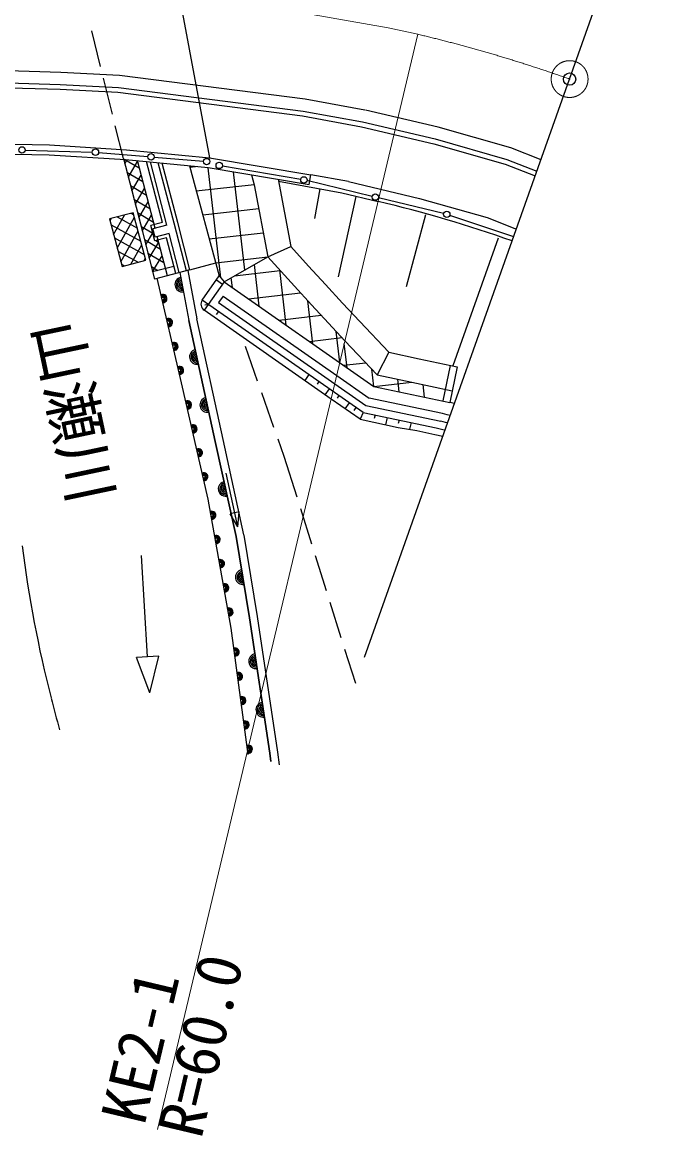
# Model space of a CAD drawing. Units: millimetres, scale not verified. Extents: x 40000 to 680000, y 20000 to 380000.
# Drawn here: x 546946 to 572597, y 244323 to 289703 of the extents above; entities that cross this region are included whole.
import ezdxf
from ezdxf.enums import TextEntityAlignment as Align

# ---------------------------------------------------------------- set-up
doc = ezdxf.new("R2010")
doc.units = ezdxf.units.MM
doc.header["$LTSCALE"] = 1000
doc.header["$PDMODE"] = 32
doc.header["$PDSIZE"] = 500
doc.linetypes.add('CHAIN', pattern=[18.5, 12, -1.5, 3.5, -1.5])
for name, color, linetype, lineweight in [('M-BGD', 7, 'Continuous', 25), ('M-BMK', 2, 'CHAIN', 13), ('M-BMK-OTRS', 5, 'Continuous', 25), ('M-STR-HTXT', 7, 'Continuous', 13), ('M-STR-STR1', 1, 'Continuous', 25), ('M-STR-STRC', 7, 'Continuous', 25)]:
    doc.layers.add(name, color=color, linetype=linetype, lineweight=lineweight)
doc.layers.add('M-BMK-HTXT', color=7, linetype='Continuous')
doc.layers.add('M-OTRS', color=6, linetype='Continuous')
doc.styles.add('ＭＳ ゴシック', font='')
doc.styles.get('ＭＳ ゴシック').set_extended_font_data('MS Gothic')

msp = doc.modelspace()

# ---------------------------------------------------------------- hatches: boundary and pattern name
at = {"layer": 'M-BGD'}
h = msp.add_hatch(dxfattribs=at)
h.set_pattern_fill('USER', color=256, style=0, pattern_type=2)
h.set_pattern_definition([(6.53, (556954, 280141), (-113.71, 993.51), []), (96.53, (556954, 280141), (-993.51, -113.71), [])])
h.paths.add_polyline_path([(556954, 280141), (556402, 283079), (556292, 283484), (554520, 283778), (553756, 283854), (554832, 279896), (554975, 279370), (555171, 279127)])
h = msp.add_hatch(dxfattribs=at)
h.set_pattern_fill('USER', color=256, style=0, pattern_type=2)
h.set_pattern_definition([(6.53, (559883, 275832), (-113.71, 993.51), []), (96.53, (559883, 275832), (-993.51, -113.71), [])])
h.paths.add_polyline_path([(559883, 275832), (560095, 276723), (559429, 277436), (558733, 278187), (558040, 278944), (556954, 280141), (555171, 279127)])
h = msp.add_hatch(dxfattribs=at)
h.set_pattern_fill('USER', color=256, style=0, pattern_type=2)
h.set_pattern_definition([(6.53, (561274, 274859), (-113.7, 993.5), []), (96.53, (561274, 274859), (-993.5, -113.7), [])])
h.paths.add_polyline_path([(561274, 274859), (564080, 274273), (564179, 274748), (563585, 274874), (562826, 275035), (561409, 275335), (560095, 276723), (559883, 275832)])

# ---------------------------------------------------------------- linework, layer by layer
for p, q in [((550138, 287904), (549777, 289360)), ((550618, 285963), (550258, 287419)), ((545801, 287049), (548487, 286973)), ((545804, 287249), (548495, 287172)), ((548487, 286973), (550845, 286851)), ((548495, 287172), (550863, 287051)), ((550845, 286851), (558366, 285886)), ((550863, 287051), (558397, 286083)), ((558397, 286083), (560817, 285641)), ((551068, 284145), (550738, 285477)), ((558366, 285886), (560776, 285445)), ((560776, 285445), (563716, 284753)), ((560817, 285641), (563767, 284946)), ((544985, 284765), (548059, 284703)), ((548059, 284703), (551191, 284510)), ((563716, 284753), (566627, 283923)), ((563767, 284946), (566691, 284113)), ((544981, 284365), (548043, 284303)), ((548043, 284303), (551159, 284111)), ((551070, 284153), (551839, 281176)), ((551119, 284115), (551713, 283765)), ((551123, 283932), (551225, 284104)), ((551159, 284111), (554520, 283778)), ((551191, 284510), (554572, 284175)), ((554572, 284175), (558704, 283490)), ((566691, 284113), (567918, 283631)), ((551265, 283382), (551645, 284025)), ((551594, 284068), (551641, 284040)), ((552359, 281310), (551636, 284064)), ((552660, 281542), (552008, 284027)), ((552843, 281435), (552167, 284011)), ((553134, 281510), (552485, 283979)), ((553279, 281548), (552645, 283964)), ((553756, 283854), (554975, 279370)), ((554520, 283778), (558639, 283095)), ((566627, 283923), (567852, 283443)), ((551210, 283595), (551858, 283213)), ((551407, 282832), (551788, 283478)), ((556292, 283484), (556402, 283079)), ((557374, 283305), (557890, 280560)), ((558639, 283095), (558704, 283490)), ((560244, 283207), (558704, 283490)), ((560244, 283207), (563137, 282526)), ((551352, 283045), (552003, 282661)), ((551549, 282282), (551932, 282931)), ((556402, 283079), (556954, 280141)), ((559078, 282909), (558848, 281699)), ((551495, 282494), (552148, 282109)), ((551692, 281732), (552076, 282384)), ((559828, 279333), (560547, 282604)), ((563137, 282526), (565890, 281742)), ((551472, 281943), (550505, 281686)), ((550670, 281055), (551111, 281848)), ((551375, 281918), (551496, 281850)), ((551977, 280008), (551472, 281943)), ((551637, 281944), (552294, 281557)), ((551834, 281183), (552219, 281837)), ((563383, 281857), (562584, 278924)), ((550505, 281686), (551011, 279751)), ((550524, 281615), (550574, 281705)), ((550566, 281452), (551776, 280778)), ((550816, 280495), (551520, 281759)), ((550818, 281770), (551636, 281314)), ((551779, 281394), (552271, 281104)), ((552660, 281542), (552191, 281421)), ((552353, 280792), (552191, 281421)), ((552843, 281435), (552272, 281287)), ((553634, 279573), (553134, 281510)), ((553779, 279610), (553279, 281548)), ((565890, 281742), (567082, 281274)), ((550706, 280916), (551916, 280242)), ((550963, 279935), (551666, 281199)), ((551839, 281176), (551924, 280836)), ((551976, 280633), (552266, 281124)), ((552360, 280948), (552272, 281287)), ((552823, 280913), (552353, 280792)), ((552931, 281096), (552360, 280948)), ((552859, 279373), (552447, 280971)), ((553198, 279460), (552823, 280913)), ((553343, 279498), (552931, 281096)), ((566340, 280905), (564494, 275697)), ((551371, 279847), (551812, 280639)), ((551921, 280844), (552578, 280457)), ((551924, 280836), (552330, 279236)), ((552118, 280083), (552505, 280739)), ((552383, 280804), (552507, 280732)), ((556954, 280141), (557890, 280560)), ((557890, 280560), (558611, 279765)), ((550846, 280380), (551664, 279925)), ((551011, 279751), (551977, 280008)), ((551908, 279989), (551959, 280080)), ((552063, 280294), (552720, 279906)), ((552257, 279527), (552647, 280189)), ((555171, 279127), (556954, 280141)), ((556954, 280141), (558040, 278944)), ((550986, 279844), (551108, 279777)), ((552206, 279743), (552476, 279584)), ((553123, 279751), (552257, 279527)), ((553779, 279610), (552330, 279236)), ((553694, 279588), (554061, 277612)), ((553779, 279610), (554832, 279896)), ((558611, 279765), (559303, 279009)), ((553373, 279505), (553737, 277552)), ((554283, 278381), (554975, 279370)), ((555171, 279127), (554357, 277963)), ((554856, 279201), (555102, 279029)), ((554975, 279370), (555171, 279127)), ((555171, 279127), (561274, 274859)), ((558040, 278944), (558733, 278187)), ((559303, 279009), (559999, 278257)), ((560832, 273802), (554283, 278381)), ((554381, 278183), (554529, 278209)), ((555130, 278545), (554947, 278283)), ((554947, 278283), (560953, 274083)), ((555130, 278545), (559759, 275308)), ((558733, 278187), (559429, 277436)), ((559999, 278257), (560698, 277510)), ((559530, 274346), (554357, 277963)), ((554939, 277922), (554853, 277799)), ((553737, 277552), (554810, 272623)), ((555132, 272693), (554060, 277622)), ((559429, 277436), (560095, 276723)), ((560698, 277510), (561887, 276254)), ((556025, 276504), (556524, 275089)), ((560095, 276723), (561409, 275335)), ((561887, 276254), (561409, 275335)), ((561887, 276254), (563121, 275991)), ((563121, 275991), (563896, 275825)), ((563896, 275825), (564673, 275658)), ((564381, 275721), (564080, 274273)), ((564675, 275658), (564374, 274212)), ((558627, 275343), (558455, 275097)), ((559032, 275060), (558961, 274958)), ((559759, 275308), (561083, 274382)), ((561409, 275335), (562826, 275035)), ((562826, 275035), (563585, 274874)), ((556691, 274618), (557190, 273203)), ((559447, 274770), (559275, 274524)), ((561274, 274859), (564374, 274212)), ((563585, 274874), (564467, 274687)), ((560710, 273521), (559530, 274346)), ((559852, 274487), (559780, 274385)), ((560267, 274197), (560095, 273951)), ((564070, 273753), (561083, 274382)), ((564560, 274164), (564374, 274212)), ((560543, 274004), (560457, 273881)), ((560832, 273802), (560710, 273521)), ((560832, 273802), (563814, 273173)), ((560953, 274083), (563997, 273441)), ((561321, 273698), (561290, 273552)), ((564265, 273703), (564070, 273753)), ((564388, 273679), (564265, 273703)), ((560710, 273521), (562259, 273194)), ((561810, 273595), (561749, 273302)), ((562259, 273194), (563027, 273062)), ((562300, 273492), (562269, 273345)), ((562789, 273389), (562731, 273113)), ((564199, 273390), (563997, 273441)), ((564280, 273374), (564199, 273390)), ((563027, 273062), (563762, 272908)), ((563762, 272908), (564086, 272828)), ((563814, 273173), (564138, 273096)), ((564138, 273096), (564178, 273086)), ((554810, 272623), (555658, 268745)), ((555981, 268816), (555132, 272694)), ((557357, 272732), (557610, 272014)), ((557610, 272014), (558131, 270357)), ((555727, 269137), (555255, 271330)), ((555783, 269751), (555424, 269674)), ((555727, 269137), (555424, 269674)), ((555727, 269137), (555783, 269751)), ((558281, 269880), (558732, 268450)), ((555658, 268745), (556209, 265432)), ((556535, 265486), (555984, 268799)), ((552054, 263839), (551810, 267969)), ((558882, 267973), (559332, 266542)), ((559482, 266065), (559932, 264634)), ((557358, 259962), (556536, 265481)), ((556209, 265432), (557031, 259913)), ((560083, 264157), (560519, 262770)), ((552513, 263866), (551595, 263812)), ((552141, 262371), (551595, 263812)), ((552141, 262371), (552513, 263866)), ((557031, 259913), (557076, 259571)), ((557435, 259440), (557358, 259962))]:
    msp.add_line(p, q, dxfattribs=at)
for points in [[(557389, 283230), (559962, 282746), (561445, 282405)], [(556152, 259860), (555453, 265003), (554518, 270262), (553440, 275010), (552450, 279267)], [(557082, 259569), (557031, 259913), (556209, 265432), (555658, 268745), (554810, 272623), (553737, 277552)]]:
    msp.add_lwpolyline(points, dxfattribs=at)
for centre, radius, start, end in [((549194, 230840), 53000, 70.4707, 76.6349), ((553465, 279015), 300, 100.5478, 280.5478), ((553465, 279015), 240, 100.5478, 280.5478), ((553465, 279015), 180, 100.5478, 280.5478), ((553465, 279015), 120, 100.5478, 280.5478), ((553465, 279015), 60, 100.5478, 280.5478), ((553465, 279015), 50, 100.5478, 280.5478), ((552679, 278440), 164, 270.4069, 115.7677), ((552679, 278440), 131, 270.4069, 115.7677), ((552679, 278440), 98.4, 270.4069, 115.7677), ((552679, 278440), 65.6, 270.4069, 115.7677), ((552679, 278440), 50, 270.4069, 115.7677), ((554529, 278209), 300, 145.0377, 235.0377), ((552906, 277466), 164, 270.4069, 115.7677), ((552906, 277466), 131, 270.4069, 115.7677), ((552906, 277466), 98.4, 270.4069, 115.7677), ((552906, 277466), 65.6, 270.4069, 115.7677), ((552906, 277466), 50, 270.4069, 115.7677), ((553132, 276492), 164, 270.4069, 115.7677), ((553132, 276492), 131, 270.4069, 115.7677), ((553132, 276492), 98.4, 270.4069, 115.7677), ((553132, 276492), 65.6, 270.4069, 115.7677), ((553132, 276492), 50, 270.4069, 115.7677), ((554061, 276064), 300, 102.2801, 282.2801), ((554061, 276064), 240, 102.2801, 282.2801), ((554061, 276064), 180, 102.2801, 282.2801), ((554061, 276064), 120, 102.2801, 282.2801), ((554061, 276064), 60, 102.2801, 282.2801), ((554061, 276064), 50, 102.2801, 282.2801), ((553359, 275518), 164, 270.4069, 115.7677), ((553359, 275518), 131, 270.4069, 115.7677), ((553359, 275518), 98.4, 270.4069, 115.7677), ((553359, 275518), 65.6, 270.4069, 115.7677), ((553359, 275518), 50, 270.4069, 115.7677), ((553682, 274107), 164, 270.1129, 115.4737), ((553682, 274107), 131, 270.1129, 115.4737), ((553682, 274107), 98.4, 270.1129, 115.4737), ((553682, 274107), 65.6, 270.1129, 115.4737), ((553682, 274107), 50, 270.1129, 115.4737), ((554486, 274110), 300, 102.2801, 282.2801), ((554486, 274110), 240, 102.2801, 282.2801), ((554486, 274110), 180, 102.2801, 282.2801), ((554486, 274110), 120, 102.2801, 282.2801), ((554486, 274110), 60, 102.2801, 282.2801), ((554486, 274110), 50, 102.2801, 282.2801), ((553903, 273131), 164, 270.1129, 115.4737), ((553903, 273131), 131, 270.1129, 115.4737), ((553903, 273131), 98.4, 270.1129, 115.4737), ((553903, 273131), 65.6, 270.1129, 115.4737), ((553903, 273131), 50, 270.1129, 115.4737), ((554125, 272156), 164, 270.1129, 115.4737), ((554125, 272156), 131, 270.1129, 115.4737), ((554125, 272156), 98.4, 270.1129, 115.4737), ((554125, 272156), 65.6, 270.1129, 115.4737), ((554125, 272156), 50, 270.1129, 115.4737), ((554346, 271181), 164, 270.1129, 115.4737), ((554346, 271181), 131, 270.1129, 115.4737), ((554346, 271181), 98.4, 270.1129, 115.4737), ((554346, 271181), 65.6, 270.1129, 115.4737), ((554346, 271181), 50, 270.1129, 115.4737), ((555234, 270684), 300, 102.3387, 282.3387), ((555234, 270684), 240, 102.3387, 282.3387), ((555234, 270684), 180, 102.3387, 282.3387), ((555234, 270684), 120, 102.3387, 282.3387), ((555234, 270684), 60, 102.3387, 282.3387), ((555234, 270684), 50, 102.3387, 282.3387), ((554671, 269608), 164, 267.4012, 112.762), ((554671, 269608), 131, 267.4012, 112.762), ((554671, 269608), 98.4, 267.4012, 112.762), ((554671, 269608), 65.6, 267.4012, 112.762), ((554671, 269608), 50, 267.4012, 112.762), ((554846, 268623), 164, 267.4012, 112.762), ((554846, 268623), 131, 267.4012, 112.762), ((554846, 268623), 98.4, 267.4012, 112.762), ((554846, 268623), 65.6, 267.4012, 112.762), ((554846, 268623), 50, 267.4012, 112.762), ((595469, 274352), 48891, 187.0386, 194.4357), ((555021, 267639), 164, 267.4012, 112.762), ((555021, 267639), 131, 267.4012, 112.762), ((555021, 267639), 98.4, 267.4012, 112.762), ((555021, 267639), 65.6, 267.4012, 112.762), ((555021, 267639), 50, 267.4012, 112.762), ((555934, 267089), 300, 99.4434, 279.4434), ((555934, 267089), 240, 99.4434, 279.4434), ((555934, 267089), 180, 99.4434, 279.4434), ((555934, 267089), 120, 99.4434, 279.4434), ((555934, 267089), 60, 99.4434, 279.4434), ((555934, 267089), 50, 99.4434, 279.4434), ((555196, 266654), 164, 267.4012, 112.762), ((555196, 266654), 131, 267.4012, 112.762), ((555196, 266654), 98.4, 267.4012, 112.762), ((555196, 266654), 65.6, 267.4012, 112.762), ((555196, 266654), 50, 267.4012, 112.762), ((555371, 265670), 164, 267.4012, 112.762), ((555371, 265670), 131, 267.4012, 112.762), ((555371, 265670), 98.4, 267.4012, 112.762), ((555371, 265670), 65.6, 267.4012, 112.762), ((555371, 265670), 50, 267.4012, 112.762), ((555621, 264036), 164, 265.0537, 110.4145), ((555621, 264036), 131, 265.0537, 110.4145), ((555621, 264036), 98.4, 265.0537, 110.4145), ((555621, 264036), 65.6, 265.0537, 110.4145), ((555621, 264036), 50, 265.0537, 110.4145), ((556473, 263662), 300, 98.4715, 278.4715), ((556473, 263662), 240, 98.4715, 278.4715), ((556473, 263662), 180, 98.4715, 278.4715), ((556473, 263662), 120, 98.4715, 278.4715), ((556473, 263662), 60, 98.4715, 278.4715), ((556473, 263662), 50, 98.4715, 278.4715), ((555755, 263045), 164, 265.0537, 110.4145), ((555755, 263045), 131, 265.0537, 110.4145), ((555755, 263045), 98.4, 265.0537, 110.4145), ((555755, 263045), 65.6, 265.0537, 110.4145), ((555755, 263045), 50, 265.0537, 110.4145), ((589251, 272549), 42421, 194.1719, 195.9795), ((555890, 262054), 164, 265.0537, 110.4145), ((555890, 262054), 131, 265.0537, 110.4145), ((555890, 262054), 98.4, 265.0537, 110.4145), ((555890, 262054), 65.6, 265.0537, 110.4145), ((555890, 262054), 50, 265.0537, 110.4145), ((556768, 261684), 300, 98.4715, 278.4715), ((556768, 261684), 240, 98.4715, 278.4715), ((556768, 261684), 180, 98.4715, 278.4715), ((556768, 261684), 120, 98.4715, 278.4715), ((556768, 261684), 60, 98.4715, 278.4715), ((556768, 261684), 50, 98.4715, 278.4715), ((556024, 261063), 164, 265.0537, 110.4145), ((556024, 261063), 131, 265.0537, 110.4145), ((556024, 261063), 98.4, 265.0537, 110.4145), ((556024, 261063), 65.6, 265.0537, 110.4145), ((556024, 261063), 50, 265.0537, 110.4145), ((556159, 260072), 164, 265.0537, 110.4145), ((556159, 260072), 131, 265.0537, 110.4145), ((556159, 260072), 98.4, 265.0537, 110.4145), ((556159, 260072), 65.6, 265.0537, 110.4145), ((556159, 260072), 50, 265.0537, 110.4145)]:
    msp.add_arc(centre, radius, start, end, dxfattribs=at)
at = {"layer": 'M-BMK'}
msp.add_lwpolyline([(521619, 289284), (525594, 289733), (529571, 290156), (533555, 290526), (537548, 290819), (541552, 291007), (545571, 291066), (549609, 290967), (553667, 290687), (557748, 290198), (561857, 289474), (563063, 289215)], dxfattribs=at)
msp.add_circle((569251, 287388), 750, dxfattribs=at)
msp.add_arc((549198, 230856), 59983, 70.46945, 76.63542, dxfattribs=at)
at = {"layer": 'M-BMK-OTRS'}
for p, q in [((569251, 287388), (577608, 310950)), ((560894, 263826), (569251, 287388))]:
    msp.add_line(p, q, dxfattribs=at)
at = {"layer": 'M-OTRS'}
msp.add_point((569251, 287388), dxfattribs=at)
at = {"layer": 'M-STR-HTXT'}
msp.add_line((563063, 289215), (552457, 244577), dxfattribs=at)
at = {"layer": 'M-STR-STR1'}
msp.add_line((552504, 295260), (554572, 284175), dxfattribs=at)
at = {"layer": 'M-STR-STRC'}
for p, q in [((545812, 287749), (548515, 287672)), ((548515, 287672), (550907, 287549)), ((550907, 287549), (558474, 286578)), ((558474, 286578), (560907, 286132)), ((563892, 285431), (560931, 286127)), ((566851, 284587), (563892, 285431)), ((568086, 284103), (566851, 284587)), ((547064, 284496), (549799, 284413)), ((550058, 284398), (552064, 284229)), ((552323, 284207), (554329, 284038)), ((558294, 283300), (555101, 283845)), ((561207, 282607), (558548, 283248)), ((564118, 281906), (561460, 282546)), ((566972, 280962), (564368, 281834))]:
    msp.add_line(p, q, dxfattribs=at)
for centre in [(546934, 284500), (549929, 284409), (552194, 284218), (554459, 284027), (554973, 283867), (558422, 283278), (561333, 282577), (564245, 281875)]:
    msp.add_circle(centre, 130, dxfattribs=at)

# ---------------------------------------------------------------- texts
at = {"layer": 'M-BMK-HTXT', "style": 'ＭＳ ゴシック'}
msp.add_text('山瀬川', height=1833, rotation=281.922, dxfattribs=at).set_placement((546842, 277209), align=Align.BOTTOM_LEFT)
at = {"layer": 'M-STR-HTXT', "style": 'ＭＳ ゴシック'}
msp.add_text('R=60.0', height=1833, rotation=76.635, dxfattribs=at).set_placement((552457, 244577), align=Align.TOP_LEFT)
msp.add_text('KE2-1', height=1833, rotation=76.635, dxfattribs=at).set_placement((552457, 244577), align=Align.BOTTOM_LEFT)

doc.saveas('drawing.dxf')
